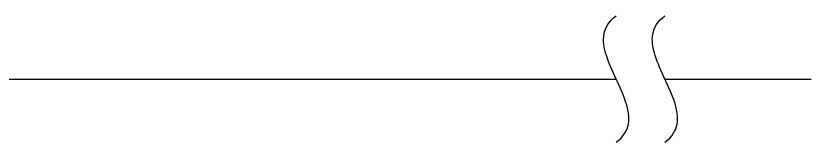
# Model space of a CAD drawing. Header units: metres. Extents: x 5 to 509, y -1 to 159.
# Drawn here: x 476.36 to 509, y 126.4 to 131.6 of the extents above; entities that cross this region are included whole.
import ezdxf

# ---------------------------------------------------------------- set-up
doc = ezdxf.new("R2010")
doc.units = ezdxf.units.M
doc.linetypes.add('DASHED', pattern=[0.6, 0.35, -0.25])
doc.layers.add('BASE', color=8, linetype='Continuous')
doc.layers.add('WAVE', color=7, linetype='Continuous')

msp = doc.modelspace()

# ---------------------------------------------------------------- linework, layer by layer
at = {"layer": 'BASE'}
for p, q in [((29, 129), (501, 129)), ((503, 129), (509, 129))]:
    msp.add_line(p, q, dxfattribs=at)
at = {"layer": 'WAVE'}
for points in [[(501, 126.4), (501.106, 126.483), (501.198, 126.569), (501.277, 126.658), (501.344, 126.751), (501.399, 126.846), (501.443, 126.943), (501.476, 127.044), (501.5, 127.146), (501.514, 127.251), (501.52, 127.358), (501.517, 127.467), (501.506, 127.578), (501.489, 127.691), (501.465, 127.805), (501.435, 127.92), (501.4, 128.037), (501.36, 128.155), (501.316, 128.274), (501.269, 128.394), (501.219, 128.514), (501.166, 128.635), (501.112, 128.756), (501.056, 128.878), (501, 129), (500.944, 129.122), (500.888, 129.244), (500.834, 129.365), (500.781, 129.486), (500.731, 129.606), (500.684, 129.726), (500.64, 129.845), (500.6, 129.963), (500.565, 130.08), (500.535, 130.195), (500.511, 130.309), (500.494, 130.422), (500.483, 130.533), (500.48, 130.642), (500.486, 130.749), (500.5, 130.854), (500.524, 130.956), (500.557, 131.057), (500.601, 131.154), (500.656, 131.249), (500.723, 131.342), (500.802, 131.431), (500.894, 131.517), (501, 131.6)], [(503, 126.4), (503.106, 126.483), (503.198, 126.569), (503.277, 126.658), (503.344, 126.751), (503.399, 126.846), (503.443, 126.943), (503.476, 127.044), (503.5, 127.146), (503.514, 127.251), (503.52, 127.358), (503.517, 127.467), (503.506, 127.578), (503.489, 127.691), (503.465, 127.805), (503.435, 127.92), (503.4, 128.037), (503.36, 128.155), (503.316, 128.274), (503.269, 128.394), (503.219, 128.514), (503.166, 128.635), (503.112, 128.756), (503.056, 128.878), (503, 129), (502.944, 129.122), (502.888, 129.244), (502.834, 129.365), (502.781, 129.486), (502.731, 129.606), (502.684, 129.726), (502.64, 129.845), (502.6, 129.963), (502.565, 130.08), (502.535, 130.195), (502.511, 130.309), (502.494, 130.422), (502.483, 130.533), (502.48, 130.642), (502.486, 130.749), (502.5, 130.854), (502.524, 130.956), (502.557, 131.057), (502.601, 131.154), (502.656, 131.249), (502.723, 131.342), (502.802, 131.431), (502.894, 131.517), (503, 131.6)], [(295, 129), (495, 129)]]:
    msp.add_lwpolyline(points, dxfattribs=at)
at = {"layer": 'WAVE', "linetype": 'DASHED'}
msp.add_lwpolyline([(295, 129), (495, 129)], dxfattribs=at)

doc.saveas('drawing.dxf')
